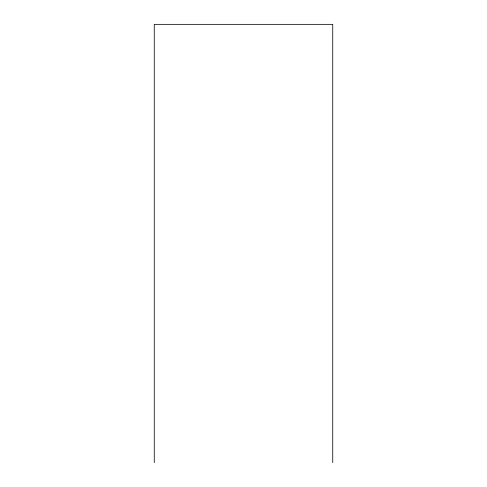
<?xml version="1.0" encoding="UTF-8"?>
<svg xmlns="http://www.w3.org/2000/svg" width="487" height="487" viewBox="0 0 487 487"><rect width="100%" height="100%" fill="white"/><g stroke="black" fill="none" stroke-linecap="round" stroke-linejoin="round"><path stroke-width="0.73" d="M332.737 462.65L332.737 24.35L154.263 24.35L154.263 462.65"/></g></svg>
